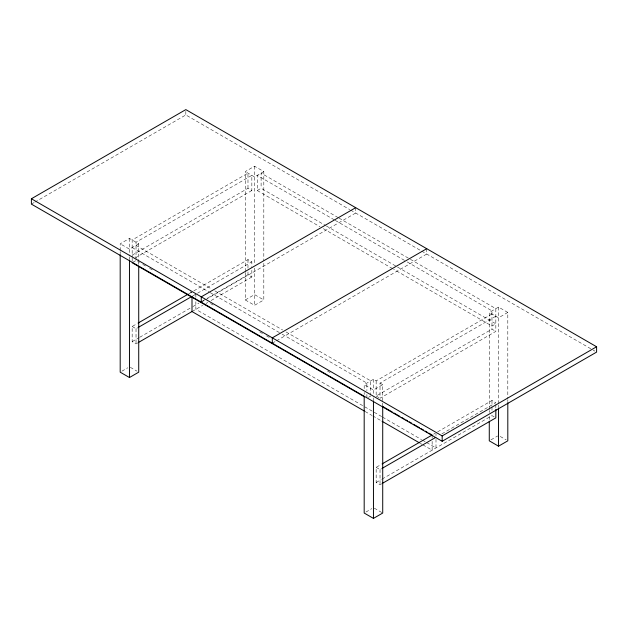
<?xml version="1.0" encoding="UTF-8"?>
<svg xmlns="http://www.w3.org/2000/svg" width="628" height="628" viewBox="0 0 628 628"><rect width="100%" height="100%" fill="white"/><g stroke="black" fill="none" stroke-linecap="round" stroke-linejoin="round"><path stroke-width="0.47" stroke-dasharray="3.14 2.35" d="M31.4 204.116L33.943 202.64M34.791 202.153L185.825 114.955L349.749 209.595M120.191 250.651L120.191 243.79L129.462 238.436L138.725 243.79L138.725 261.429M245.281 271.539L245.281 171.57L254.544 166.224L263.815 171.57L263.815 260.753M138.725 243.79L129.462 249.135L120.191 243.79M263.815 171.57L254.544 176.923L245.281 171.57M132.163 255.156L247.981 188.29L251.844 190.519L251.844 175.361L136.025 242.227L136.025 259.56M251.844 190.519L136.025 257.386L132.932 255.604M132.932 262.292L136.025 260.502L139.416 262.465M334.363 219.879L257.245 175.361L257.245 190.519L261.107 188.29L325.508 225.468M137.72 342.888L136.025 343.869L132.163 341.64L132.163 326.481L137.234 323.553M188.808 293.778L193.032 291.337M193.879 290.85L247.981 259.615L251.844 261.845L251.844 266.578M132.163 326.481L136.025 328.711L137.72 327.73M192.772 295.945L251.844 261.845M132.163 341.64L138.929 337.738M139.769 337.244L192.184 306.982M193.032 306.495L198.95 303.081M202.334 301.126L206.557 298.685M207.405 298.198L247.981 274.774L251.844 277.003L251.844 267.528M201.266 302.186L204.665 300.223M205.513 299.737L355.691 213.025L355.691 207.68M192.003 311.551L202.648 305.404M206.039 303.442L207.735 302.461M211.134 300.506L251.844 277.003M121.879 371.203L127.774 367.796M245.281 272.521L245.281 299.956L254.544 294.611L263.815 299.956L263.815 261.735M245.281 299.956L254.544 305.31L263.815 299.956M272.309 343.202L275.7 341.24M276.548 340.745L426.734 254.042L426.734 248.688M364.185 388.575L364.185 384.658L373.456 379.304L376.156 380.866L491.975 314M489.275 409.464L489.275 312.438L498.538 307.092L507.809 312.438L507.809 398.686M339.073 218.144L495.837 308.646L495.837 331.388L380.019 398.254L380.019 383.096L495.837 316.229M382.719 406.214L382.719 384.658L373.456 390.004L364.185 384.658M507.809 312.438L498.538 317.792L489.275 312.438M368.432 397.359L370.756 396.025M376.156 380.866L376.156 396.025L491.975 329.158L495.837 331.388M381.706 483.764L380.019 484.738L376.156 482.508L376.156 467.35L381.243 464.414M433.681 434.136L435.228 433.249M437.692 431.821L491.975 400.483L495.837 402.713L441.735 433.948M376.156 467.35L380.019 469.579L381.706 468.606M376.156 482.508L381.243 479.572M382.091 479.078L491.975 415.642L494.291 416.976M365.873 512.071L371.768 508.664M490.955 439.851L497.698 435.965M350.597 210.09L420.815 250.627M421.655 251.114L592.353 349.663M593.201 350.149L594.904 351.131M338.225 217.649L261.107 173.132L261.107 188.29M335.211 220.373L406.387 261.468M407.234 261.954L491.975 310.876L491.975 329.158M326.356 225.962L396.692 266.562M397.54 267.057L495.837 323.805L491.975 326.034L393.678 269.286M257.245 190.519L319.958 226.724M323.341 228.678L392.83 268.792M500.226 436.452L506.121 439.851M380.019 383.096L382.719 384.658M136.025 245.352L211.44 288.888M214.831 290.85L282.624 329.983M286.015 331.945L370.756 380.866L370.756 395.075M132.163 247.573L209.273 292.099M210.121 292.585L281.305 333.68M282.153 334.175L366.893 383.096L366.893 390.671M376.156 396.025L380.019 398.254M142.799 264.419L146.191 266.374M149.582 268.337L152.973 270.291M190.26 291.816L191.948 292.797M210.592 303.56L213.135 305.027M259.741 331.937L263.132 333.892M266.523 335.847L269.914 337.801M327.533 371.07L330.077 372.537M381.691 416.607L195.865 309.321L195.865 301.738M382.538 417.094L421.569 439.631M422.424 440.118L425.815 442.081M426.663 442.567L435.997 447.96L435.997 439.435M365.104 411.489L371.894 415.406M372.742 415.893L381.227 420.791M420.258 443.329L421.953 444.31M422.801 444.797L432.135 450.19L432.135 438.823M130.302 367.309L137.045 371.203M374.296 508.178L382.719 513.045M507.809 399.667L507.809 401.622M498.538 307.092L498.538 404.118M498.538 405.013L498.538 407.054M495.837 404.605L495.837 408.396M491.975 400.483L491.975 406.167M491.975 407.117L491.975 410.9M489.275 410.445L489.275 412.408M489.275 416.325L489.275 420.242M435.997 433.752L435.997 435.644M432.135 435.031L432.135 437.873M380.019 469.579L380.019 484.738M373.456 379.304L373.456 394.007M373.456 397.846L373.456 399.887M366.893 394.463L366.893 398.254M364.185 392.5L364.185 394.455M254.544 166.224L254.544 264.231M254.544 268.07L254.544 305.31M247.981 188.29L247.981 173.132L132.163 239.998L132.163 257.048M247.981 259.615L247.981 268.14M247.981 271.932L247.981 274.774M195.865 294.163L195.865 297.955M185.825 111.392L185.825 114.955M138.725 262.41L138.725 264.372M136.025 328.711L136.025 343.869M132.163 257.998L132.163 262.732M129.462 238.436L129.462 255.996M129.462 256.978L129.462 259.019M120.191 251.632L120.191 253.586"/><path stroke-width="0.94" d="M31.4 198.762L185.825 109.61L596.6 346.766L596.6 352.112L442.175 441.272L31.4 204.116L31.4 198.762L442.175 435.918L596.6 346.766M138.082 323.067L187.96 294.265M138.568 327.243L191.155 296.879M355.691 207.68L201.266 296.84L201.266 302.186M138.568 342.401L192.003 311.551L364.256 410.995M120.191 254.568L120.191 372.176L129.462 377.522L138.725 372.176L138.725 266.327M426.734 248.688L272.309 337.848L272.309 343.202M382.091 463.919L432.135 435.031M382.554 468.119L435.816 437.363M382.554 483.27L495.837 417.871L495.837 409.346M364.185 396.417L364.185 513.045L373.456 518.39L382.719 513.045L382.719 406.214M489.275 421.223L489.275 440.825L498.538 446.178L507.809 440.825L507.809 402.603M382.923 406.614L392.257 412.007M393.952 412.989L399.895 416.419M401.59 417.392L404.134 418.868M405.829 419.842L407.525 420.823M409.228 421.804L411.772 423.272M413.467 424.253L419.41 427.684M421.105 428.665L423.649 430.133M425.344 431.114L427.048 432.095M428.743 433.069L431.287 434.545M132.163 262.732L364.35 396.786M382.075 421.286L419.41 442.842M498.538 407.957L498.538 446.178M442.175 435.918L442.175 441.272M373.456 400.79L373.456 518.39M192.003 296.392L192.003 311.551M129.462 259.921L129.462 377.522"/></g></svg>
